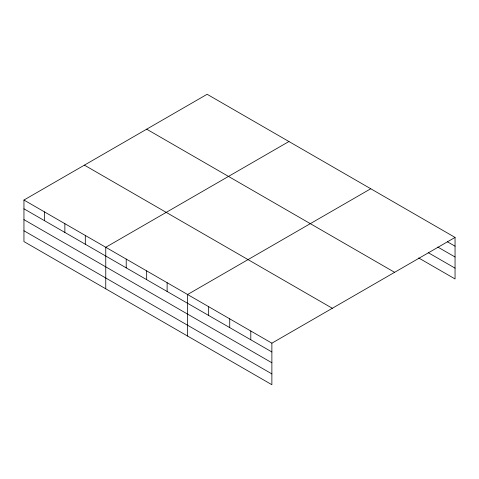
<?xml version="1.0" encoding="UTF-8"?>
<svg xmlns="http://www.w3.org/2000/svg" width="479" height="479" viewBox="0 0 479 479"><rect width="100%" height="100%" fill="white"/><g stroke="black" fill="none" stroke-linecap="round" stroke-linejoin="round"><path stroke-width="0.72" d="M23.95 200.042L271.874 343.18L271.874 384.715L23.95 241.578L23.95 200.042L207.126 94.285L455.05 237.422L455.05 278.958L418.652 257.947M288.939 141.521L105.763 247.278L105.763 288.813M370.758 188.756L187.576 294.513L187.576 336.048M271.874 343.18L455.05 237.422M447.386 241.769L455.05 246.194M437.806 247.05L455.05 257.007M428.232 252.661L455.05 268.144M146.676 129.186L394.6 272.317M84.4 165.141L332.324 308.278M23.95 208.814L271.874 351.951M23.95 219.627L271.874 362.765M23.95 230.764L271.874 373.901M250.798 331.013L250.798 339.785M229.728 318.846L229.728 327.618M208.652 306.68L208.652 315.451M167.123 282.7L167.123 291.471M146.67 270.892L146.67 279.664M126.217 259.085L126.217 267.857M85.31 235.464L85.31 244.236M64.857 223.657L64.857 232.429M44.403 211.85L44.403 220.621"/></g></svg>
